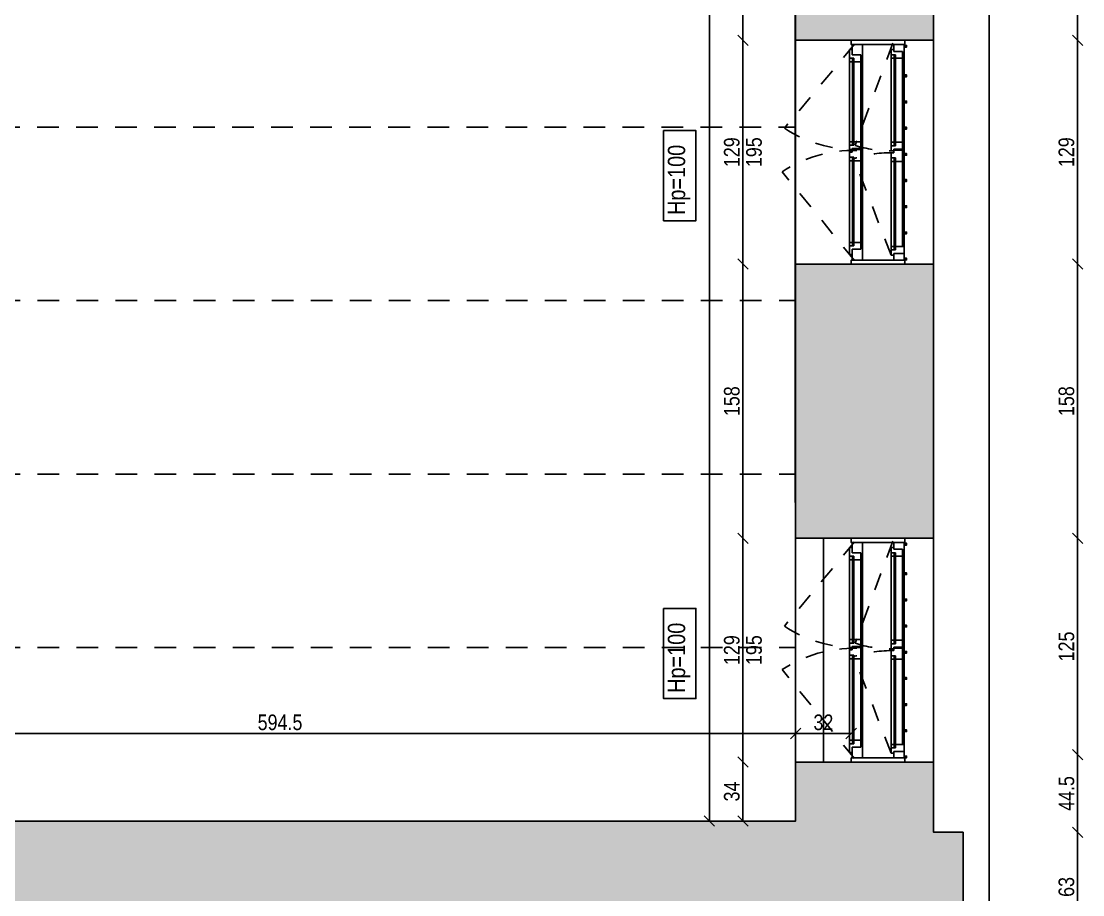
# Model space of a CAD drawing. Header units: metres. Extents: x 493 to 630, y -132 to -15.
# Drawn here: x 565.37 to 571.49, y -59.61 to -54.58 of the extents above; entities that cross this region are included whole.
import ezdxf

# ---------------------------------------------------------------- set-up
doc = ezdxf.new("R2010")
doc.units = ezdxf.units.M
doc.header["$MEASUREMENT"] = 0
doc.header["$PDMODE"] = 3
doc.linetypes.add('HIDDEN', pattern=[0.375, 0.25, -0.125])
doc.linetypes.add('HIDDEN2', pattern=[0.1875, 0.125, -0.0625])
for name, color, linetype in [('a_caramida', 2, 'Continuous'), ('a_cote_50', 9, 'Continuous'), ('a_grinzi', 253, 'HIDDEN'), ('a_pereti_hasuri', 253, 'Continuous'), ('a_punctat', 40, 'HIDDEN2'), ('a_tamplarie_ferestre', 6, 'Continuous'), ('a_tamplarie_usi', 6, 'Continuous'), ('a_text', 7, 'Continuous'), ('a_vederi', 74, 'Continuous'), ('a_vederi subtiri', 124, 'Continuous'), ('sticla', 140, 'Continuous')]:
    doc.layers.add(name, color=color, linetype=linetype)
doc.layers.add('a_suprafete', color=7, linetype='Continuous', plot=False)
doc.styles.get("Standard").update_dxf_attribs({"font": 'ARIALN.TTF'})
doc.dimstyles.new('50 cote', dxfattribs={"dimtxt": 0.09, "dimasz": 0.06, "dimexe": 0, "dimexo": 0, "dimgap": 0.018, "dimtad": 1, "dimdec": 1, "dimlfac": 100, "dimrnd": 0.5, "dimdsep": 46, "dimtxsty": 'Standard', "dimblk": 'OBLIQUE', "dimcen": 0.00045, "dimclrd": 256, "dimclrt": 4, "dimadec": 1, "dimazin": 0, "dimtfac": 1, "dimtdec": 1, "dimtix": 1, "dimtofl": 0, "dimtmove": 0, "dimatfit": 3, "dimldrblk": 'OBLIQUE', "dimfxl": 0, "dimtolj": 1, "dimtzin": 0, "dimarcsym": 0})
pattern_1 = [(45, (-4876.954644, 8292.469365), (-0.04419417382, 0.04419417382), []), (45, (-4876.91045, 8292.469365), (-0.04419417382, 0.04419417382), [0.03125, -0.015625])]

# ---------------------------------------------------------------- blocks, each defined once
blk = doc.blocks.new('_Oblique')
at = {"color": 0, "linetype": 'ByBlock', "lineweight": -2}
blk.add_line((-0.5, -0.5), (0.5, 0.5), dxfattribs=at)
blk = doc.blocks.new('*D818')
at = {"layer": 'a_cote_50', "lineweight": -2, "ltscale": 0.3}
blk.add_line((569.3326, -59.1861), (569.3326, -48.1861), dxfattribs=at)
at = {"layer": 'Defpoints', "color": 0, "ltscale": 0.3}
for p in [(569.3326, -48.1861), (569.8301, -48.1861), (569.8301, -59.1861)]:
    blk.add_point(p, dxfattribs=at)
at = {"layer": 'a_cote_50', "lineweight": -2, "ltscale": 0.3, "xscale": 0.06, "yscale": 0.06, "zscale": 0.06}
for p, rotation in [((569.3326, -48.1861), 90), ((569.3326, -59.1861), 270)]:
    blk.add_blockref('_Oblique', p, dxfattribs=dict(at, rotation=rotation))
at = {"layer": 'a_cote_50', "color": 4, "ltscale": 0.3, "insert": (569.2686, -53.6861), "char_height": 0.09, "attachment_point": 5, "rotation": 90}
blk.add_mtext('\\A1;1100', dxfattribs=at)
blk = doc.blocks.new('*D819')
at = {"layer": 'a_cote_50', "lineweight": -2, "ltscale": 0.3}
blk.add_line((569.5263, -59.1861), (569.5263, -58.8461), dxfattribs=at)
at = {"layer": 'Defpoints', "color": 0, "ltscale": 0.3}
for p in [(569.5263, -58.8461), (569.8301, -58.8461), (569.8301, -59.1861)]:
    blk.add_point(p, dxfattribs=at)
at = {"layer": 'a_cote_50', "lineweight": -2, "ltscale": 0.3, "xscale": 0.06, "yscale": 0.06, "zscale": 0.06}
for p, rotation in [((569.5263, -58.8461), 90), ((569.5263, -59.1861), 270)]:
    blk.add_blockref('_Oblique', p, dxfattribs=dict(at, rotation=rotation))
at = {"layer": 'a_cote_50', "color": 4, "ltscale": 0.3, "insert": (569.4624, -59.0161), "char_height": 0.09, "attachment_point": 5, "rotation": 90}
blk.add_mtext('\\A1;34', dxfattribs=at)
blk = doc.blocks.new('*D820')
at = {"layer": 'a_cote_50', "lineweight": -2, "ltscale": 0.3}
blk.add_line((569.5263, -58.8461), (569.5263, -57.5561), dxfattribs=at)
at = {"layer": 'Defpoints', "color": 0, "ltscale": 0.3}
for p in [(569.5263, -57.5561), (569.8301, -57.5561), (569.8301, -58.8461)]:
    blk.add_point(p, dxfattribs=at)
at = {"layer": 'a_cote_50', "lineweight": -2, "ltscale": 0.3, "xscale": 0.06, "yscale": 0.06, "zscale": 0.06}
for p, rotation in [((569.5263, -57.5561), 90), ((569.5263, -58.8461), 270)]:
    blk.add_blockref('_Oblique', p, dxfattribs=dict(at, rotation=rotation))
at = {"layer": 'a_cote_50', "color": 4, "ltscale": 0.3, "char_height": 0.09, "attachment_point": 5, "rotation": 90}
for s, insert in [('\\A1;129', (569.4624, -58.2011)), ('\\A1;195', (569.5903, -58.2011))]:
    blk.add_mtext(s, dxfattribs=dict(at, insert=insert))
blk = doc.blocks.new('*D821')
at = {"layer": 'a_cote_50', "lineweight": -2, "ltscale": 0.3}
blk.add_line((569.5263, -57.5561), (569.5263, -55.9761), dxfattribs=at)
at = {"layer": 'Defpoints', "color": 0, "ltscale": 0.3}
for p in [(569.5263, -55.9761), (569.8301, -55.9761), (569.8301, -57.5561)]:
    blk.add_point(p, dxfattribs=at)
at = {"layer": 'a_cote_50', "lineweight": -2, "ltscale": 0.3, "xscale": 0.06, "yscale": 0.06, "zscale": 0.06}
for p, rotation in [((569.5263, -55.9761), 90), ((569.5263, -57.5561), 270)]:
    blk.add_blockref('_Oblique', p, dxfattribs=dict(at, rotation=rotation))
at = {"layer": 'a_cote_50', "color": 4, "ltscale": 0.3, "insert": (569.4624, -56.7661), "char_height": 0.09, "attachment_point": 5, "rotation": 90}
blk.add_mtext('\\A1;158', dxfattribs=at)
blk = doc.blocks.new('*D822')
at = {"layer": 'a_cote_50', "lineweight": -2, "ltscale": 0.3}
blk.add_line((569.5263, -55.9761), (569.5263, -54.6861), dxfattribs=at)
at = {"layer": 'Defpoints', "color": 0, "ltscale": 0.3}
for p in [(569.5263, -54.6861), (569.8301, -54.6861), (569.8301, -55.9761)]:
    blk.add_point(p, dxfattribs=at)
at = {"layer": 'a_cote_50', "lineweight": -2, "ltscale": 0.3, "xscale": 0.06, "yscale": 0.06, "zscale": 0.06}
for p, rotation in [((569.5263, -54.6861), 90), ((569.5263, -55.9761), 270)]:
    blk.add_blockref('_Oblique', p, dxfattribs=dict(at, rotation=rotation))
at = {"layer": 'a_cote_50', "color": 4, "ltscale": 0.3, "char_height": 0.09, "attachment_point": 5, "rotation": 90}
for s, insert in [('\\A1;129', (569.4624, -55.3311)), ('\\A1;195', (569.5903, -55.3311))]:
    blk.add_mtext(s, dxfattribs=dict(at, insert=insert))
blk = doc.blocks.new('*D823')
at = {"layer": 'a_cote_50', "lineweight": -2, "ltscale": 0.3}
blk.add_line((569.5263, -54.6861), (569.5263, -53.0361), dxfattribs=at)
at = {"layer": 'Defpoints', "color": 0, "ltscale": 0.3}
for p in [(569.5263, -53.0361), (569.8301, -53.0361), (569.8301, -54.6861)]:
    blk.add_point(p, dxfattribs=at)
at = {"layer": 'a_cote_50', "lineweight": -2, "ltscale": 0.3, "xscale": 0.06, "yscale": 0.06, "zscale": 0.06}
for p, rotation in [((569.5263, -53.0361), 90), ((569.5263, -54.6861), 270)]:
    blk.add_blockref('_Oblique', p, dxfattribs=dict(at, rotation=rotation))
at = {"layer": 'a_cote_50', "color": 4, "ltscale": 0.3, "insert": (569.4624, -53.8611), "char_height": 0.09, "attachment_point": 5, "rotation": 90}
blk.add_mtext('\\A1;165', dxfattribs=at)
blk = doc.blocks.new('*D828')
at = {"layer": 'a_cote_50', "lineweight": -2, "ltscale": 0.3}
blk.add_line((569.8301, -58.6816), (570.1501, -58.6816), dxfattribs=at)
at = {"layer": 'Defpoints', "color": 0, "ltscale": 0.3}
for p in [(570.1501, -58.6816), (569.8301, -58.8461), (570.1501, -58.8461)]:
    blk.add_point(p, dxfattribs=at)
at = {"layer": 'a_cote_50', "lineweight": -2, "ltscale": 0.3, "xscale": 0.06, "yscale": 0.06, "zscale": 0.06, "rotation": 180}
blk.add_blockref('_Oblique', (569.8301, -58.6816), dxfattribs=at)
at = {"layer": 'a_cote_50', "lineweight": -2, "ltscale": 0.3, "xscale": 0.06, "yscale": 0.06, "zscale": 0.06}
blk.add_blockref('_Oblique', (570.1501, -58.6816), dxfattribs=at)
at = {"layer": 'a_cote_50', "color": 4, "ltscale": 0.3, "insert": (569.9901, -58.6177), "char_height": 0.09, "attachment_point": 5}
blk.add_mtext('\\A1;32', dxfattribs=at)
blk = doc.blocks.new('*D849')
at = {"layer": 'a_cote_50', "lineweight": -2, "ltscale": 0.3}
blk.add_line((563.8842, -58.6816), (569.8301, -58.6816), dxfattribs=at)
at = {"layer": 'Defpoints', "color": 0, "ltscale": 0.3}
for p in [(569.8301, -58.6816), (563.8842, -59.1861), (569.8301, -59.1861)]:
    blk.add_point(p, dxfattribs=at)
at = {"layer": 'a_cote_50', "lineweight": -2, "ltscale": 0.3, "xscale": 0.06, "yscale": 0.06, "zscale": 0.06, "rotation": 180}
blk.add_blockref('_Oblique', (563.8842, -58.6816), dxfattribs=at)
at = {"layer": 'a_cote_50', "lineweight": -2, "ltscale": 0.3, "xscale": 0.06, "yscale": 0.06, "zscale": 0.06}
blk.add_blockref('_Oblique', (569.8301, -58.6816), dxfattribs=at)
at = {"layer": 'a_cote_50', "color": 4, "ltscale": 0.3, "insert": (566.8572, -58.6177), "char_height": 0.09, "attachment_point": 5}
blk.add_mtext('\\A1;594.5', dxfattribs=at)
blk = doc.blocks.new('tampalrie subsol')
at = {"layer": 'a_punctat', "ltscale": 0.3}
for p, q in [((570.1701, -54.7075), (569.7657, -55.1928)), ((570.3898, -54.7024), (570.1732, -55.2917)), ((570.3809, -55.9244), (570.166, -55.3685)), ((570.1701, -55.9559), (569.7515, -55.4436)), ((570.1701, -57.5775), (569.7657, -58.0628)), ((570.3898, -57.5724), (570.1732, -58.1617)), ((570.3809, -58.7944), (570.166, -58.2385)), ((570.1701, -58.8259), (569.7515, -58.3136))]:
    blk.add_line(p, q, dxfattribs=at)
for centre, radius, start, end in [((570.1716, -54.5826), 0.7328, 236.37324, 270.6636), ((570.1651, -56.0749), 0.7547, 88.69255, 123.23241), ((570.3805, -54.6407), 0.6832, 252.33994, 270), ((570.3809, -56.019), 0.685, 90.0324, 108.27952), ((570.1716, -57.4526), 0.7328, 236.37324, 270.6636), ((570.1651, -58.9449), 0.7547, 88.69255, 123.23241), ((570.3809, -58.889), 0.685, 90.0324, 108.27952), ((570.3805, -57.5107), 0.6832, 252.33994, 270)]:
    blk.add_arc(centre, radius, start, end, dxfattribs=at)
at = {"layer": 'a_tamplarie_usi'}
for p, q in [((570.1555, -54.7699), (570.1555, -54.7099)), ((570.2155, -54.7799), (570.2155, -54.7099)), ((570.3955, -54.7499), (570.3955, -54.7099)), ((570.4551, -54.7599), (570.4551, -54.7099)), ((570.1405, -54.7399), (570.1405, -54.8099)), ((570.1555, -54.7399), (570.1405, -54.7399)), ((570.2055, -54.7699), (570.1555, -54.7699)), ((570.2055, -54.7699), (570.2055, -54.8099)), ((570.3805, -54.7399), (570.3805, -54.7899)), ((570.3955, -54.7399), (570.3805, -54.7399)), ((570.4055, -54.7699), (570.3805, -54.7699)), ((570.4455, -54.7499), (570.3955, -54.7499)), ((570.3985, -54.7699), (570.3985, -54.7899)), ((570.4055, -54.7699), (570.4055, -54.7899)), ((570.4455, -54.7499), (570.4455, -54.7899)), ((570.4555, -54.7599), (570.4455, -54.7599)), ((570.1655, -54.7899), (570.1405, -54.7899)), ((570.1585, -54.8099), (570.1405, -54.8099)), ((570.1585, -54.7899), (570.1585, -54.8099)), ((570.1655, -54.7899), (570.1655, -54.8099)), ((570.2055, -54.8099), (570.1655, -54.8099)), ((570.2155, -54.7799), (570.2055, -54.7799)), ((570.3985, -54.7899), (570.3805, -54.7899)), ((570.4455, -54.7899), (570.4055, -54.7899)), ((570.1405, -55.3203), (570.1405, -55.2703)), ((570.1585, -55.2703), (570.1405, -55.2703)), ((570.1655, -55.2903), (570.1405, -55.2903)), ((570.1555, -55.3203), (570.1405, -55.3203)), ((570.1405, -55.3303), (570.1405, -55.3803)), ((570.1555, -55.3303), (570.1405, -55.3303)), ((570.1555, -55.3253), (570.1555, -55.3103)), ((570.2055, -55.3103), (570.1555, -55.3103)), ((570.2055, -55.3153), (570.1555, -55.3153)), ((570.1555, -55.3253), (570.1555, -55.3303)), ((570.1585, -55.2903), (570.1585, -55.2703)), ((570.2055, -55.2703), (570.1655, -55.2703)), ((570.1655, -55.2903), (570.1655, -55.2703)), ((570.2055, -55.3103), (570.2055, -55.2703)), ((570.2055, -55.3153), (570.2055, -55.3803)), ((570.3805, -55.3239), (570.3805, -55.2739)), ((570.3985, -55.2739), (570.3805, -55.2739)), ((570.4055, -55.2939), (570.3805, -55.2939)), ((570.3955, -55.3239), (570.3805, -55.3239)), ((570.3955, -55.3289), (570.3955, -55.3139)), ((570.4455, -55.3139), (570.3955, -55.3139)), ((570.4455, -55.3189), (570.3955, -55.3189)), ((570.3955, -55.3289), (570.3955, -55.3339)), ((570.3985, -55.2939), (570.3985, -55.2739)), ((570.4455, -55.2739), (570.4055, -55.2739)), ((570.4055, -55.2939), (570.4055, -55.2739)), ((570.4455, -55.3139), (570.4455, -55.2739)), ((570.4455, -55.3189), (570.4455, -55.3839)), ((570.1655, -55.3603), (570.1405, -55.3603)), ((570.1585, -55.3803), (570.1405, -55.3803)), ((570.1585, -55.3603), (570.1585, -55.3803)), ((570.1655, -55.3603), (570.1655, -55.3803)), ((570.2055, -55.3803), (570.1655, -55.3803)), ((570.3805, -55.3339), (570.3805, -55.3839)), ((570.3955, -55.3339), (570.3805, -55.3339)), ((570.4055, -55.3639), (570.3805, -55.3639)), ((570.3985, -55.3839), (570.3805, -55.3839)), ((570.3985, -55.3639), (570.3985, -55.3839)), ((570.4055, -55.3639), (570.4055, -55.3839)), ((570.4455, -55.3839), (570.4055, -55.3839)), ((570.1405, -55.9208), (570.1405, -55.8508)), ((570.1581, -55.8508), (570.1405, -55.8508)), ((570.1651, -55.8708), (570.1405, -55.8708)), ((570.1581, -55.8708), (570.1581, -55.8508)), ((570.2055, -55.8508), (570.1651, -55.8508)), ((570.1651, -55.8708), (570.1651, -55.8508)), ((570.2055, -55.8908), (570.2055, -55.8508)), ((570.2155, -55.8808), (570.2055, -55.8808)), ((570.2155, -55.9525), (570.2155, -55.8808)), ((570.3809, -55.9244), (570.3809, -55.8744)), ((570.3989, -55.8744), (570.3809, -55.8744)), ((570.3985, -55.8944), (570.3985, -55.8744)), ((570.4551, -55.8744), (570.4055, -55.8744)), ((570.4055, -55.8944), (570.4055, -55.8744)), ((570.4551, -55.9144), (570.4551, -55.8744)), ((570.1555, -55.9208), (570.1405, -55.9208)), ((570.1555, -55.9525), (570.1555, -55.8908)), ((570.2055, -55.8908), (570.1555, -55.8908)), ((570.4059, -55.8944), (570.3809, -55.8944)), ((570.3959, -55.9244), (570.3809, -55.9244)), ((570.3959, -55.9525), (570.3959, -55.9144)), ((570.4551, -55.9144), (570.3959, -55.9144)), ((570.4551, -55.9525), (570.4551, -55.9144)), ((570.1555, -57.6399), (570.1555, -57.5799)), ((570.2155, -57.6499), (570.2155, -57.5799)), ((570.3955, -57.6199), (570.3955, -57.5799)), ((570.4551, -57.6299), (570.4551, -57.5799)), ((570.1405, -57.6099), (570.1405, -57.6799)), ((570.1555, -57.6099), (570.1405, -57.6099)), ((570.2055, -57.6399), (570.1555, -57.6399)), ((570.2055, -57.6399), (570.2055, -57.6799)), ((570.2155, -57.6499), (570.2055, -57.6499)), ((570.3805, -57.6099), (570.3805, -57.6599)), ((570.3955, -57.6099), (570.3805, -57.6099)), ((570.4055, -57.6399), (570.3805, -57.6399)), ((570.4455, -57.6199), (570.3955, -57.6199)), ((570.3985, -57.6399), (570.3985, -57.6599)), ((570.4055, -57.6399), (570.4055, -57.6599)), ((570.4455, -57.6199), (570.4455, -57.6599)), ((570.4555, -57.6299), (570.4455, -57.6299)), ((570.1655, -57.6599), (570.1405, -57.6599)), ((570.1585, -57.6799), (570.1405, -57.6799)), ((570.1585, -57.6599), (570.1585, -57.6799)), ((570.1655, -57.6599), (570.1655, -57.6799)), ((570.2055, -57.6799), (570.1655, -57.6799)), ((570.3985, -57.6599), (570.3805, -57.6599)), ((570.4455, -57.6599), (570.4055, -57.6599)), ((570.1405, -58.1903), (570.1405, -58.1403)), ((570.1585, -58.1403), (570.1405, -58.1403)), ((570.1585, -58.1603), (570.1585, -58.1403)), ((570.2055, -58.1403), (570.1655, -58.1403)), ((570.1655, -58.1603), (570.1655, -58.1403)), ((570.2055, -58.1803), (570.2055, -58.1403)), ((570.3805, -58.1939), (570.3805, -58.1439)), ((570.3985, -58.1439), (570.3805, -58.1439)), ((570.3985, -58.1639), (570.3985, -58.1439)), ((570.4455, -58.1439), (570.4055, -58.1439)), ((570.4055, -58.1639), (570.4055, -58.1439)), ((570.4455, -58.1839), (570.4455, -58.1439)), ((570.1655, -58.1603), (570.1405, -58.1603)), ((570.1555, -58.1903), (570.1405, -58.1903)), ((570.1405, -58.2003), (570.1405, -58.2503)), ((570.1555, -58.2003), (570.1405, -58.2003)), ((570.1555, -58.1953), (570.1555, -58.1803)), ((570.2055, -58.1803), (570.1555, -58.1803)), ((570.2055, -58.1853), (570.1555, -58.1853)), ((570.1555, -58.1953), (570.1555, -58.2003)), ((570.2055, -58.1853), (570.2055, -58.2503)), ((570.4055, -58.1639), (570.3805, -58.1639)), ((570.3955, -58.1939), (570.3805, -58.1939)), ((570.3805, -58.2039), (570.3805, -58.2539)), ((570.3955, -58.2039), (570.3805, -58.2039)), ((570.3955, -58.1989), (570.3955, -58.1839)), ((570.4455, -58.1839), (570.3955, -58.1839)), ((570.4455, -58.1889), (570.3955, -58.1889)), ((570.3955, -58.1989), (570.3955, -58.2039)), ((570.4455, -58.1889), (570.4455, -58.2539)), ((570.1655, -58.2303), (570.1405, -58.2303)), ((570.1585, -58.2503), (570.1405, -58.2503)), ((570.1585, -58.2303), (570.1585, -58.2503)), ((570.1655, -58.2303), (570.1655, -58.2503)), ((570.2055, -58.2503), (570.1655, -58.2503)), ((570.4055, -58.2339), (570.3805, -58.2339)), ((570.3985, -58.2539), (570.3805, -58.2539)), ((570.3985, -58.2339), (570.3985, -58.2539)), ((570.4055, -58.2339), (570.4055, -58.2539)), ((570.4455, -58.2539), (570.4055, -58.2539)), ((570.1405, -58.7908), (570.1405, -58.7208)), ((570.1581, -58.7208), (570.1405, -58.7208)), ((570.1651, -58.7408), (570.1405, -58.7408)), ((570.1581, -58.7408), (570.1581, -58.7208)), ((570.2055, -58.7208), (570.1651, -58.7208)), ((570.1651, -58.7408), (570.1651, -58.7208)), ((570.2055, -58.7608), (570.2055, -58.7208)), ((570.2155, -58.7508), (570.2055, -58.7508)), ((570.2155, -58.8225), (570.2155, -58.7508)), ((570.3809, -58.7944), (570.3809, -58.7444)), ((570.3989, -58.7444), (570.3809, -58.7444)), ((570.3985, -58.7644), (570.3985, -58.7444)), ((570.4551, -58.7444), (570.4055, -58.7444)), ((570.4055, -58.7644), (570.4055, -58.7444)), ((570.4551, -58.7844), (570.4551, -58.7444)), ((570.1555, -58.7908), (570.1405, -58.7908)), ((570.1555, -58.8225), (570.1555, -58.7608)), ((570.2055, -58.7608), (570.1555, -58.7608)), ((570.4059, -58.7644), (570.3809, -58.7644)), ((570.3959, -58.7944), (570.3809, -58.7944)), ((570.3959, -58.8225), (570.3959, -58.7844)), ((570.4551, -58.7844), (570.3959, -58.7844)), ((570.4551, -58.8225), (570.4551, -58.7844))]:
    blk.add_line(p, q, dxfattribs=at)
for points in [[(570.4601, -54.7099), (570.4601, -54.6861), (570.1501, -54.6861), (570.1501, -54.7099)], [(570.4601, -55.9763), (570.4601, -55.9525), (570.1505, -55.9525), (570.1505, -55.9763)], [(570.4601, -57.5799), (570.4601, -57.5561), (570.1501, -57.5561), (570.1501, -57.5799)], [(570.4601, -58.8463), (570.4601, -58.8225), (570.1505, -58.8225), (570.1505, -58.8463)]]:
    blk.add_lwpolyline(points, close=True, dxfattribs=at)
for points in [[(570.1505, -55.9744), (570.1505, -55.9525)], [(570.1505, -55.9708), (570.1505, -55.9708)], [(570.4541, -55.964), (570.4541, -55.964)], [(570.1505, -58.8444), (570.1505, -58.8225)], [(570.1505, -58.8408), (570.1505, -58.8408)], [(570.4541, -58.834), (570.4541, -58.834)]]:
    blk.add_lwpolyline(points, dxfattribs=at)
at = {"layer": 'a_vederi subtiri'}
for p, q in [((570.1405, -54.8024), (570.1405, -55.9208)), ((570.3805, -54.7899), (570.3805, -55.2739)), ((570.3809, -55.3839), (570.3809, -55.8744)), ((570.1405, -57.6724), (570.1405, -58.7908)), ((570.3805, -57.6599), (570.3805, -58.1439)), ((570.3809, -58.2539), (570.3809, -58.7444))]:
    blk.add_line(p, q, dxfattribs=at)
for points in [[(570.4551, -54.7599), (570.4551, -55.8744), (570.4551, -55.8744)], [(570.2055, -54.8099), (570.2055, -55.6592), (570.2051, -55.8708)], [(570.2155, -54.7799), (570.2155, -55.6591), (570.2151, -55.8808)], [(570.4455, -54.7861), (570.4455, -55.6614), (570.4455, -55.8744)], [(570.2155, -57.6499), (570.2155, -58.5291), (570.2151, -58.7508)], [(570.4455, -57.6561), (570.4455, -58.5314), (570.4455, -58.7444)], [(570.4551, -57.6299), (570.4551, -58.7444), (570.4551, -58.7444)], [(570.2055, -57.6799), (570.2055, -58.5292), (570.2051, -58.7408)]]:
    blk.add_lwpolyline(points, dxfattribs=at)
at = {"layer": 'sticla'}
for p, q in [((570.1585, -54.8099), (570.1585, -55.2903)), ((570.1655, -54.8099), (570.1655, -55.2903)), ((570.3985, -54.7899), (570.3985, -55.2939)), ((570.4055, -54.7899), (570.4055, -55.2939)), ((570.1585, -55.3603), (570.1585, -55.8708)), ((570.1655, -55.3603), (570.1655, -55.8508)), ((570.3985, -55.3639), (570.3985, -55.8744)), ((570.4055, -55.3639), (570.4055, -55.8744)), ((570.1585, -57.6799), (570.1585, -58.1603)), ((570.1655, -57.6799), (570.1655, -58.1603)), ((570.3985, -57.6599), (570.3985, -58.1639)), ((570.4055, -57.6599), (570.4055, -58.1639)), ((570.1585, -58.2303), (570.1585, -58.7408)), ((570.1655, -58.2303), (570.1655, -58.7208)), ((570.3985, -58.2339), (570.3985, -58.7444)), ((570.4055, -58.2339), (570.4055, -58.7444))]:
    blk.add_line(p, q, dxfattribs=at)
blk = doc.blocks.new('*D1136')
at = {"layer": 'a_cote_50', "lineweight": -2, "ltscale": 0.3}
blk.add_line((14.3886, -27.3159), (14.3886, -28.9659), dxfattribs=at)
at = {"layer": 'Defpoints', "color": 0, "ltscale": 0.3}
for p in [(13.5582, -27.3159), (13.5582, -28.9659), (14.3886, -28.9659)]:
    blk.add_point(p, dxfattribs=at)
at = {"layer": 'a_cote_50', "lineweight": -2, "ltscale": 0.3, "xscale": 0.06, "yscale": 0.06, "zscale": 0.06}
for p, rotation in [((14.3886, -27.3159), 90), ((14.3886, -28.9659), 270)]:
    blk.add_blockref('_Oblique', p, dxfattribs=dict(at, rotation=rotation))
at = {"layer": 'a_cote_50', "color": 4, "ltscale": 0.3, "insert": (14.3246, -28.1409), "char_height": 0.09, "attachment_point": 5, "rotation": 90}
blk.add_mtext('\\A1;165', dxfattribs=at)
blk = doc.blocks.new('*D1035')
at = {"layer": 'a_cote_50', "lineweight": -2, "ltscale": 0.3}
blk.add_line((14.3886, -28.9659), (14.3886, -30.2559), dxfattribs=at)
at = {"layer": 'Defpoints', "color": 0, "ltscale": 0.3}
for p in [(13.5582, -28.9659), (13.5582, -30.2559), (14.3886, -30.2559)]:
    blk.add_point(p, dxfattribs=at)
at = {"layer": 'a_cote_50', "lineweight": -2, "ltscale": 0.3, "xscale": 0.06, "yscale": 0.06, "zscale": 0.06}
for p, rotation in [((14.3886, -28.9659), 90), ((14.3886, -30.2559), 270)]:
    blk.add_blockref('_Oblique', p, dxfattribs=dict(at, rotation=rotation))
at = {"layer": 'a_cote_50', "color": 4, "ltscale": 0.3, "insert": (14.3246, -29.6109), "char_height": 0.09, "attachment_point": 5, "rotation": 90}
blk.add_mtext('\\A1;129', dxfattribs=at)
blk = doc.blocks.new('*D1036')
at = {"layer": 'a_cote_50', "lineweight": -2, "ltscale": 0.3}
blk.add_line((14.3886, -30.2559), (14.3886, -31.8359), dxfattribs=at)
at = {"layer": 'Defpoints', "color": 0, "ltscale": 0.3}
for p in [(13.5582, -30.2559), (13.5228, -31.8359), (14.3886, -31.8359)]:
    blk.add_point(p, dxfattribs=at)
at = {"layer": 'a_cote_50', "lineweight": -2, "ltscale": 0.3, "xscale": 0.06, "yscale": 0.06, "zscale": 0.06}
for p, rotation in [((14.3886, -30.2559), 90), ((14.3886, -31.8359), 270)]:
    blk.add_blockref('_Oblique', p, dxfattribs=dict(at, rotation=rotation))
at = {"layer": 'a_cote_50', "color": 4, "ltscale": 0.3, "insert": (14.3246, -31.0459), "char_height": 0.09, "attachment_point": 5, "rotation": 90}
blk.add_mtext('\\A1;158', dxfattribs=at)
blk = doc.blocks.new('*D1037')
at = {"layer": 'a_cote_50', "lineweight": -2, "ltscale": 0.3}
blk.add_line((14.3886, -31.8359), (14.3886, -33.0834), dxfattribs=at)
at = {"layer": 'Defpoints', "color": 0, "ltscale": 0.3}
for p in [(13.5228, -31.8359), (13.5582, -33.0834), (14.3886, -33.0834)]:
    blk.add_point(p, dxfattribs=at)
at = {"layer": 'a_cote_50', "lineweight": -2, "ltscale": 0.3, "xscale": 0.06, "yscale": 0.06, "zscale": 0.06}
for p, rotation in [((14.3886, -31.8359), 90), ((14.3886, -33.0834), 270)]:
    blk.add_blockref('_Oblique', p, dxfattribs=dict(at, rotation=rotation))
at = {"layer": 'a_cote_50', "color": 4, "ltscale": 0.3, "insert": (14.3246, -32.4597), "char_height": 0.09, "attachment_point": 5, "rotation": 90}
blk.add_mtext('\\A1;125', dxfattribs=at)
blk = doc.blocks.new('*D1038')
at = {"layer": 'a_cote_50', "lineweight": -2, "ltscale": 0.3}
blk.add_line((14.3886, -33.0834), (14.3886, -33.5309), dxfattribs=at)
at = {"layer": 'Defpoints', "color": 0, "ltscale": 0.3}
for p in [(13.5582, -33.0834), (13.7282, -33.5309), (14.3886, -33.5309)]:
    blk.add_point(p, dxfattribs=at)
at = {"layer": 'a_cote_50', "lineweight": -2, "ltscale": 0.3, "xscale": 0.06, "yscale": 0.06, "zscale": 0.06}
for p, rotation in [((14.3886, -33.0834), 90), ((14.3886, -33.5309), 270)]:
    blk.add_blockref('_Oblique', p, dxfattribs=dict(at, rotation=rotation))
at = {"layer": 'a_cote_50', "color": 4, "ltscale": 0.3, "insert": (14.3248, -33.3072), "char_height": 0.09, "attachment_point": 5, "rotation": 90}
blk.add_mtext('\\A1;44.5', dxfattribs=at)
blk = doc.blocks.new('*D1039')
at = {"layer": 'a_cote_50', "lineweight": -2, "ltscale": 0.3}
blk.add_line((14.3886, -33.5309), (14.3886, -34.1609), dxfattribs=at)
at = {"layer": 'Defpoints', "color": 0, "ltscale": 0.3}
for p in [(13.7282, -33.5309), (13.7282, -34.1609), (14.3886, -34.1609)]:
    blk.add_point(p, dxfattribs=at)
at = {"layer": 'a_cote_50', "lineweight": -2, "ltscale": 0.3, "xscale": 0.06, "yscale": 0.06, "zscale": 0.06}
for p, rotation in [((14.3886, -33.5309), 90), ((14.3886, -34.1609), 270)]:
    blk.add_blockref('_Oblique', p, dxfattribs=dict(at, rotation=rotation))
at = {"layer": 'a_cote_50', "color": 4, "ltscale": 0.3, "insert": (14.3246, -33.8459), "char_height": 0.09, "attachment_point": 5, "rotation": 90}
blk.add_mtext('\\A1;63', dxfattribs=at)
blk = doc.blocks.new('COTE EXY')
at = {"layer": 'a_cote_50', "ltscale": 0.3}
for base, p1, p2, picture, middle in [((14.3886, -28.9659), (13.5582, -27.3159), (13.5582, -28.9659), '*D1136', (14.3246, -28.1409)), ((14.3886, -30.2559), (13.5582, -28.9659), (13.5582, -30.2559), '*D1035', (14.3246, -29.6109)), ((14.3886, -31.8359), (13.5582, -30.2559), (13.5228, -31.8359), '*D1036', (14.3246, -31.0459)), ((14.38856, -33.08342), (13.52282, -31.8359), (13.55823, -33.08342), '*D1037', (14.3246, -32.45966)), ((14.38856, -33.5309), (13.55823, -33.08342), (13.72823, -33.5309), '*D1038', (14.32479, -33.30716)), ((14.3886, -34.1609), (13.7282, -33.5309), (13.7282, -34.1609), '*D1039', (14.3246, -33.8459))]:
    dim = blk.add_linear_dim(base=base, p1=p1, p2=p2, angle=90, dimstyle='50 cote', override={"dimtmove": 1}, dxfattribs=at)
    dim.commit()
    dim.dimension.update_dxf_attribs({"geometry": picture, "text_midpoint": middle})

msp = doc.modelspace()

# ---------------------------------------------------------------- hatches: boundary and pattern name
at = {"layer": 'a_pereti_hasuri', "ltscale": 0.3}
h = msp.add_hatch(dxfattribs=at)
h.set_pattern_fill('ANSI33', color=256, scale=0.25, style=0)
h.set_pattern_definition(pattern_1)
h.paths.add_polyline_path([(570.6253, -57.5561), (569.8301, -57.5561), (569.8301, -55.9761), (570.6253, -55.9761)])
h.paths.add_polyline_path([(570.6253, -54.6861), (569.8301, -54.6861), (569.8301, -53.0361), (570.6253, -53.0361)])
h.paths.add_polyline_path([(570.6253, -51.7461), (569.8301, -51.7461), (569.8301, -50.1661), (570.6253, -50.1661)])
h = msp.add_hatch(dxfattribs=at)
h.set_pattern_fill('ANSI33', color=256, scale=0.25, style=0)
h.set_pattern_definition(pattern_1)
h.paths.add_polyline_path([(570.6253, -69.6433), (569.7451, -69.6433), (569.7451, -69.0233), (565.3851, -69.0233), (565.3851, -68.9233), (569.6551, -68.9233), (569.6551, -67.8833), (570.6253, -67.8833)])
h.paths.add_polyline_path([(570.6253, -70.9433), (569.7451, -70.9433), (569.7451, -72.5333), (570.6253, -72.5333)])
h.paths.add_polyline_path([(570.6253, -65.0033), (569.6551, -65.0033), (569.6551, -66.6033), (570.6253, -66.6033)], flags=17)
h.paths.add_polyline_path([(570.6253, -63.7233), (570.6253, -63.1111), (570.7953, -63.1111), (570.7953, -62.4711), (570.6253, -62.4711), (570.6253, -62.2811), (570.2953, -62.2811), (570.2953, -60.0711), (570.6253, -60.0711), (570.6253, -59.8811), (570.7953, -59.8811), (570.7953, -59.2511), (570.6253, -59.2511), (570.6253, -58.8461), (569.8301, -58.8461), (569.8301, -59.1861), (565.0842, -59.1861), (565.0842, -59.5361), (564.0842, -59.5361), (564.0842, -59.1861), (563.8842, -59.1861), (563.8842, -55.9761), (563.0542, -55.9761), (563.0542, -55.8361), (562.8951, -55.8361), (562.8951, -57.2161), (563.3451, -57.2161), (563.3451, -58.1561), (562.8951, -58.1561), (562.8951, -60.5061), (562.6651, -60.5061), (562.6651, -60.5761), (562.8851, -60.5761), (562.8851, -60.6161), (562.9751, -60.6161), (562.9751, -60.4161), (563.7951, -60.4161), (563.7951, -59.7161), (565.6801, -59.7161), (565.7301, -59.7161), (568.4101, -59.7161), (568.4601, -59.7161), (569.8301, -59.7161), (569.8301, -62.6461), (568.4601, -62.6461), (568.4101, -62.6461), (565.7301, -62.6461), (565.6801, -62.6461), (563.7901, -62.6461), (563.7901, -61.9461), (562.9751, -61.9461), (562.9751, -61.8961), (562.8851, -61.8961), (562.8851, -63.3461), (562.5851, -63.3461), (562.5851, -63.7033), (562.6451, -63.7033), (562.9151, -63.7033), (562.9151, -66.7033), (563.7251, -66.7033), (563.7251, -63.3833), (563.8751, -63.3833), (563.8751, -62.9133), (564.9851, -62.9133), (564.9851, -63.3833), (569.6551, -63.3833), (569.6551, -63.7233), (569.8151, -63.7233)])

# ---------------------------------------------------------------- linework, layer by layer
at = {"layer": 'a_caramida', "ltscale": 0.3}
for points in [[(570.6253, -54.6861), (569.8301, -54.6861), (569.8301, -53.0361), (570.6253, -53.0361)], [(570.6253, -57.5561), (569.8301, -57.5561), (569.8301, -55.9761), (570.6253, -55.9761)]]:
    msp.add_lwpolyline(points, close=True, dxfattribs=at)
msp.add_lwpolyline([(570.6253, -63.7233), (570.6253, -63.1111), (570.7953, -63.1111), (570.7953, -62.4711), (570.6253, -62.4711), (570.6253, -62.2811), (570.2953, -62.2811), (570.2953, -60.0711), (570.6253, -60.0711), (570.6253, -59.8811), (570.7953, -59.8811), (570.7953, -59.2511), (570.6253, -59.2511), (570.6253, -58.8461), (569.8301, -58.8461), (569.8301, -59.1861), (565.0842, -59.1861)], dxfattribs=at)
at = {"layer": 'a_cote_50', "ltscale": 0.3}
for p, q in [((570.6253, -55.9761), (570.6253, -54.6861)), ((570.6253, -58.8461), (570.6253, -57.5561))]:
    msp.add_line(p, q, dxfattribs=at)
for points in [[(568.7453, -89.1211), (570.9453, -89.1211), (570.9453, -40.2745), (567.4818, -40.5631), (568.5645, -28.8028), (539.9527, -21.8688), (539.835, -22.3547), (536.1514, -21.462), (536.2469, -30.2915), (538.1811, -30.7603), (536.881, -36.125), (548.6367, -38.9739), (557.2625, -41.0914), (557.2618, -51.3164), (560.1356, -51.3166), (560.1356, -58.222), (560.1356, -71.7996), (557.2551, -71.7996), (557.3251, -78.5696), (553.7851, -78.5696), (553.7851, -89.1211), (570.9453, -89.1211)], [(570.6253, -47.6311), (570.6253, -59.2511), (570.7953, -59.2511), (570.7953, -59.8811), (570.6253, -59.8811), (570.6253, -60.0711), (570.2953, -60.0711), (570.2953, -62.2811), (570.6253, -62.2811), (570.6253, -62.4711), (570.7953, -62.4711), (570.7953, -63.1111), (570.6253, -63.1111), (570.6253, -74.7411), (570.8655, -74.7411), (570.8664, -81.6911), (570.9453, -81.6911), (570.9453, -89.1211), (568.7453, -89.1211), (568.7453, -92.7946), (506.1203, -92.7946)]]:
    msp.add_lwpolyline(points, dxfattribs=at)
for points in [[(570.4601, -54.7154), (570.4601, -54.7254), (570.4701, -54.7254), (570.4701, -54.7154)], [(570.4601, -54.886), (570.4601, -54.896), (570.4701, -54.896), (570.4701, -54.886)], [(570.4601, -55.0368), (570.4601, -55.0468), (570.4701, -55.0468), (570.4701, -55.0368)], [(570.4601, -55.1876), (570.4601, -55.1976), (570.4701, -55.1976), (570.4701, -55.1876)], [(570.4601, -55.3385), (570.4601, -55.3485), (570.4701, -55.3485), (570.4701, -55.3385)], [(570.4601, -55.4893), (570.4601, -55.4993), (570.4701, -55.4993), (570.4701, -55.4893)], [(570.4601, -55.6401), (570.4601, -55.6501), (570.4701, -55.6501), (570.4701, -55.6401)], [(570.4601, -55.791), (570.4601, -55.801), (570.4701, -55.801), (570.4701, -55.791)], [(570.4601, -55.9418), (570.4601, -55.9518), (570.4701, -55.9518), (570.4701, -55.9418)], [(570.4601, -57.5854), (570.4601, -57.5954), (570.4701, -57.5954), (570.4701, -57.5854)], [(570.4601, -57.756), (570.4601, -57.766), (570.4701, -57.766), (570.4701, -57.756)], [(570.4601, -57.9068), (570.4601, -57.9168), (570.4701, -57.9168), (570.4701, -57.9068)], [(570.4601, -58.0576), (570.4601, -58.0676), (570.4701, -58.0676), (570.4701, -58.0576)], [(570.4601, -58.2085), (570.4601, -58.2185), (570.4701, -58.2185), (570.4701, -58.2085)], [(570.4601, -58.3593), (570.4601, -58.3693), (570.4701, -58.3693), (570.4701, -58.3593)], [(570.4601, -58.5101), (570.4601, -58.5201), (570.4701, -58.5201), (570.4701, -58.5101)], [(570.4601, -58.661), (570.4601, -58.671), (570.4701, -58.671), (570.4701, -58.661)], [(570.4601, -58.8118), (570.4601, -58.8218), (570.4701, -58.8218), (570.4701, -58.8118)]]:
    msp.add_lwpolyline(points, close=True, dxfattribs=at)
at = {"layer": 'a_grinzi', "ltscale": 0.5}
for p, q in [((563.8816, -55.1861), (569.8301, -55.1861)), ((563.8842, -56.1861), (569.8301, -56.1861)), ((563.8842, -57.1861), (569.8301, -57.1861)), ((563.8842, -58.1861), (569.8301, -58.1861))]:
    msp.add_line(p, q, dxfattribs=at)
at = {"layer": 'a_suprafete', "ltscale": 0.3}
msp.add_lwpolyline([(563.0842, -55.9761), (563.8842, -55.9761), (563.8868, -59.1861), (564.0842, -59.1861), (564.0842, -59.5361), (565.0842, -59.5361), (565.0842, -59.1861), (569.8301, -59.1861), (569.8227, -48.1673), (563.8542, -48.1861), (563.8542, -54.3561), (563.0842, -54.3561)], close=True, dxfattribs=at)
at = {"layer": 'a_text'}
for points in [[(569.0683, -55.2061), (569.0683, -55.7262), (569.255, -55.7262), (569.255, -55.2061)], [(569.0683, -57.9608), (569.0683, -58.4808), (569.255, -58.4808), (569.255, -57.9608)]]:
    msp.add_lwpolyline(points, close=True, dxfattribs=at)
at = {"layer": 'a_vederi', "ltscale": 0.3}
for p, q in [((569.8301, -54.6861), (569.8301, -55.9761)), ((569.8301, -57.5561), (569.8301, -58.8461)), ((569.9901, -57.5561), (569.9901, -58.8461))]:
    msp.add_line(p, q, dxfattribs=at)

# ---------------------------------------------------------------- block references
at = {"layer": 'a_cote_50'}
msp.add_blockref('COTE EXY', (557.0671, -25.7202), dxfattribs=at)
at = {"layer": 'a_tamplarie_ferestre'}
msp.add_blockref('tampalrie subsol', (0, 0), dxfattribs=at)

# ---------------------------------------------------------------- texts
at = {"layer": 'a_text', "char_height": 0.1, "width": 1.87247, "attachment_point": 9, "rotation": 90}
for insert in [(569.2233, -55.2884), (569.2233, -58.043)]:
    msp.add_mtext('\\A1;Hp=100', dxfattribs=dict(at, insert=insert))

# ---------------------------------------------------------------- dimensions: what is measured, and where the dimension line sits
at = {"layer": 'a_cote_50', "ltscale": 0.3}
for base, p2, picture, middle in [((569.3326, -48.1861), (569.8301, -48.1861), '*D818', (569.2686, -53.6861)), ((569.5263, -58.8461), (569.8301, -58.8461), '*D819', (569.4624, -59.0161))]:
    dim = msp.add_linear_dim(base=base, p1=(569.8301, -59.1861), p2=p2, angle=90, dimstyle='50 cote', dxfattribs=at)
    dim.commit()
    dim.dimension.update_dxf_attribs({"geometry": picture, "text_midpoint": middle})
for base, p1, p2, picture, middle in [((569.5263, -53.0361), (569.8301, -54.6861), (569.8301, -53.0361), '*D823', (569.4624, -53.8611)), ((569.5263, -55.9761), (569.8301, -57.5561), (569.8301, -55.9761), '*D821', (569.4624, -56.7661))]:
    dim = msp.add_linear_dim(base=base, p1=p1, p2=p2, angle=90, dimstyle='50 cote', override={"dimtmove": 1}, dxfattribs=at)
    dim.commit()
    dim.dimension.update_dxf_attribs({"geometry": picture, "text_midpoint": middle})
for base, p1, p2, picture, middle in [((569.5263, -54.6861), (569.8301, -55.9761), (569.8301, -54.6861), '*D822', (569.5263, -55.3311)), ((569.5263, -57.5561), (569.8301, -58.8461), (569.8301, -57.5561), '*D820', (569.5263, -58.2011))]:
    dim = msp.add_linear_dim(base=base, p1=p1, p2=p2, angle=90, text='<>\\X195', dimstyle='50 cote', override={"dimtmove": 1}, dxfattribs=at)
    dim.commit()
    dim.dimension.update_dxf_attribs({"geometry": picture, "text_midpoint": middle})
for base, p1, p2, picture, middle in [((569.8301, -58.6816), (563.8842, -59.1861), (569.8301, -59.1861), '*D849', (566.8572, -58.6177)), ((570.1501, -58.6816), (569.8301, -58.8461), (570.1501, -58.8461), '*D828', (569.9901, -58.6177))]:
    dim = msp.add_linear_dim(base=base, p1=p1, p2=p2, dimstyle='50 cote', dxfattribs=at)
    dim.commit()
    dim.dimension.update_dxf_attribs({"geometry": picture, "text_midpoint": middle})

doc.saveas('drawing.dxf')
